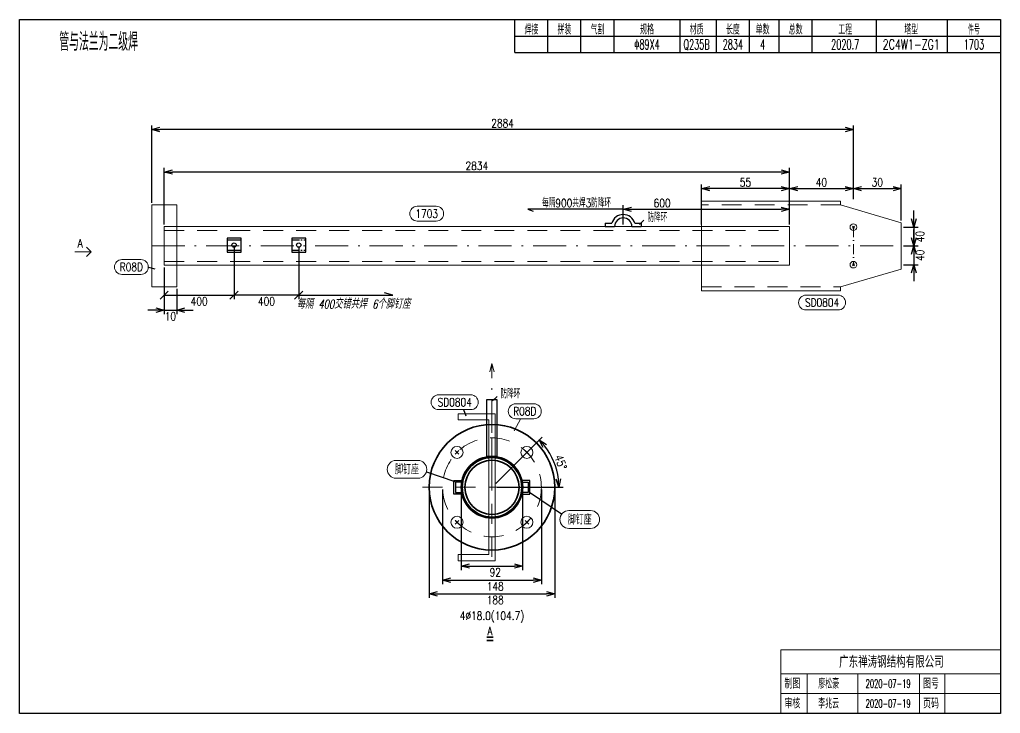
# Model space of a CAD drawing. Extents: x 154981 to 165753, y -86801 to -82885.
# Drawn here: x 157024.1 to 157321.1, y -83946.7 to -83736.7 of the extents above; entities that cross this region are included whole.
import ezdxf
from ezdxf.enums import TextEntityAlignment as Align

# ---------------------------------------------------------------- set-up
doc = ezdxf.new("R2010")
doc.units = 0
doc.header["$MEASUREMENT"] = 0
for name, pattern in [('ACAD_ISO10W100', [18, 12, -3, 0, -3]), ('一点画线', [5.2, 3, -1, 0.2, -1]), ('长一点画线', [16.5, 10, -3, 0.5, -3]), ('长虚线', [10, 6, -4])]:
    doc.linetypes.add(name, pattern=pattern)
doc.layers.get('0').update_dxf_attribs({"linetype": 'CONTINUOUS', "lineweight": 25})
doc.layers.get('Defpoints').update_dxf_attribs({"linetype": 'CONTINUOUS'})
doc.layers.add('12', color=7, linetype='CONTINUOUS')
doc.layers.add('4', color=7, linetype='CONTINUOUS', lineweight=25)
doc.layers.add('5', color=7, linetype='CONTINUOUS', lineweight=25)
doc.styles.add('DimFont', font='simplex.shx', dxfattribs={"width": 0.8, "bigfont": 'gbhzfs.shx'})
doc.styles.add('hz', font='txt.shx', dxfattribs={"width": 0.7, "oblique": 12, "bigfont": 'hztxt.shx'})
doc.styles.get("Standard").update_dxf_attribs({"font": 'simplex.shx', "width": 0.7, "height": 3, "bigfont": 'gbhzfs.shx'})
doc.dimstyles.new('DHDxfDimStyleOblique', dxfattribs={"dimtxt": 2.5, "dimasz": 2.5, "dimexe": 1.25, "dimexo": 0.625, "dimtad": 2, "dimtxsty": 'DimFont', "dimblk": 'OBLIQUE', "dimblk1": 'OBLIQUE', "dimblk2": 'OBLIQUE', "dimcen": 2.5, "dimadec": 0, "dimazin": 0, "dimtfac": 1, "dimtmove": 0, "dimatfit": 3, "dimfxl": 0, "dimarcsym": 0})
doc.dimstyles.new('DHDxfDimStyleOpen30', dxfattribs={"dimtxt": 2.5, "dimasz": 2.5, "dimexe": 1.25, "dimexo": 0.625, "dimtad": 2, "dimtxsty": 'DimFont', "dimblk": 'OPEN30', "dimblk1": 'OPEN30', "dimblk2": 'OPEN30', "dimcen": 2.5, "dimadec": 0, "dimazin": 0, "dimtfac": 1, "dimtmove": 0, "dimatfit": 3, "dimfxl": 0, "dimarcsym": 0})

# ---------------------------------------------------------------- blocks, each defined once
blk = doc.blocks.new('_OPEN30')
at = {"color": 0, "linetype": 'ByBlock', "lineweight": -2}
for p, q in [((-1, 0.27), (0, 0)), ((0, 0), (-1, -0.27)), ((0, 0), (-1, 0))]:
    blk.add_line(p, q, dxfattribs=at)
blk = doc.blocks.new('*D422')
at = {"layer": '5', "color": 3, "linetype": 'Continuous', "lineweight": -2}
for p, q in [((157064.12, -83792.13), (157064.12, -83768.68)), ((157276.6, -83790.98), (157276.6, -83768.68)), ((157274.1, -83769.93), (157066.62, -83769.93))]:
    blk.add_line(p, q, dxfattribs=at)
at = {"layer": 'Defpoints', "color": 0, "linetype": 'Continuous'}
for p in [(157064.12, -83769.93), (157276.6, -83791.61), (157064.12, -83792.76)]:
    blk.add_point(p, dxfattribs=at)
at = {"layer": '5', "color": 3, "linetype": 'Continuous', "lineweight": -2, "xscale": 2.5, "yscale": 2.5, "zscale": 2.5, "rotation": 180}
blk.add_blockref('_OPEN30', (157064.12, -83769.93), dxfattribs=at)
at = {"layer": '5', "color": 3, "linetype": 'Continuous', "lineweight": -2, "xscale": 2.5, "yscale": 2.5, "zscale": 2.5}
blk.add_blockref('_OPEN30', (157276.6, -83769.93), dxfattribs=at)
at = {"layer": '5', "color": 6, "linetype": 'Continuous', "lineweight": 13, "insert": (157170.36, -83768.05), "char_height": 2.5, "attachment_point": 5, "line_spacing_factor": 0.6, "style": 'DimFont'}
blk.add_mtext('2884', dxfattribs=at)
blk = doc.blocks.new('*D423')
at = {"layer": '5', "color": 3, "linetype": 'Continuous', "lineweight": -2}
for p, q in [((157067.9, -83798.67), (157067.9, -83781.56)), ((157254.74, -83782.81), (157070.4, -83782.81)), ((157257.24, -83798.67), (157257.24, -83781.56))]:
    blk.add_line(p, q, dxfattribs=at)
at = {"layer": 'Defpoints', "color": 0, "linetype": 'Continuous'}
for p in [(157067.9, -83782.81), (157067.9, -83799.29), (157257.24, -83799.29)]:
    blk.add_point(p, dxfattribs=at)
at = {"layer": '5', "color": 3, "linetype": 'Continuous', "lineweight": -2, "xscale": 2.5, "yscale": 2.5, "zscale": 2.5, "rotation": 180}
blk.add_blockref('_OPEN30', (157067.9, -83782.81), dxfattribs=at)
at = {"layer": '5', "color": 3, "linetype": 'Continuous', "lineweight": -2, "xscale": 2.5, "yscale": 2.5, "zscale": 2.5}
blk.add_blockref('_OPEN30', (157257.24, -83782.81), dxfattribs=at)
at = {"layer": '5', "color": 6, "linetype": 'Continuous', "lineweight": 13, "insert": (157162.57, -83780.93), "char_height": 2.5, "attachment_point": 5, "line_spacing_factor": 0.6, "style": 'DimFont'}
blk.add_mtext('2834', dxfattribs=at)
blk = doc.blocks.new('*D424')
at = {"layer": '5', "color": 3, "linetype": 'Continuous', "lineweight": -2}
for p, q in [((157294.92, -83796.99), (157294.92, -83794.49)), ((157291.74, -83799.49), (157296.17, -83799.49)), ((157294.92, -83799.49), (157294.92, -83805.17)), ((157291.74, -83805.17), (157296.17, -83805.17)), ((157294.92, -83807.67), (157294.92, -83810.17))]:
    blk.add_line(p, q, dxfattribs=at)
at = {"layer": 'Defpoints', "color": 0, "linetype": 'Continuous'}
for p in [(157291.12, -83799.49), (157291.12, -83805.17), (157294.92, -83805.17)]:
    blk.add_point(p, dxfattribs=at)
at = {"layer": '5', "color": 3, "linetype": 'Continuous', "lineweight": -2, "xscale": 2.5, "yscale": 2.5, "zscale": 2.5}
for p, rotation in [((157294.92, -83799.49), 270), ((157294.92, -83805.17), 90)]:
    blk.add_blockref('_OPEN30', p, dxfattribs=dict(at, rotation=rotation))
at = {"layer": '5', "color": 6, "linetype": 'Continuous', "lineweight": 13, "insert": (157296.79, -83802.33), "char_height": 2.5, "attachment_point": 5, "rotation": 90, "line_spacing_factor": 0.6, "style": 'DimFont'}
blk.add_mtext('40', dxfattribs=at)
blk = doc.blocks.new('*D425')
at = {"layer": '5', "color": 3, "linetype": 'Continuous', "lineweight": -2}
for p, q in [((157294.92, -83802.67), (157294.92, -83800.17)), ((157291.74, -83805.17), (157296.17, -83805.17)), ((157294.92, -83805.17), (157294.92, -83810.85)), ((157291.74, -83810.85), (157296.17, -83810.85)), ((157294.92, -83813.35), (157294.92, -83815.85))]:
    blk.add_line(p, q, dxfattribs=at)
at = {"layer": 'Defpoints', "color": 0, "linetype": 'Continuous'}
for p in [(157291.12, -83805.17), (157291.12, -83810.85), (157294.92, -83810.85)]:
    blk.add_point(p, dxfattribs=at)
at = {"layer": '5', "color": 3, "linetype": 'Continuous', "lineweight": -2, "xscale": 2.5, "yscale": 2.5, "zscale": 2.5}
for p, rotation in [((157294.92, -83805.17), 270), ((157294.92, -83810.85), 90)]:
    blk.add_blockref('_OPEN30', p, dxfattribs=dict(at, rotation=rotation))
at = {"layer": '5', "color": 6, "linetype": 'Continuous', "lineweight": 13, "insert": (157296.79, -83808.01), "char_height": 2.5, "attachment_point": 5, "rotation": 90, "line_spacing_factor": 0.6, "style": 'DimFont'}
blk.add_mtext('40', dxfattribs=at)
blk = doc.blocks.new('*D426')
at = {"layer": '5', "color": 3, "linetype": 'Continuous', "lineweight": -2}
for p, q in [((157276.6, -83790.98), (157276.6, -83786.56)), ((157291.12, -83797.51), (157291.12, -83786.56)), ((157279.1, -83787.81), (157288.62, -83787.81))]:
    blk.add_line(p, q, dxfattribs=at)
at = {"layer": 'Defpoints', "color": 0, "linetype": 'Continuous'}
for p in [(157291.12, -83787.81), (157276.6, -83791.61), (157291.12, -83798.14)]:
    blk.add_point(p, dxfattribs=at)
at = {"layer": '5', "color": 3, "linetype": 'Continuous', "lineweight": -2, "xscale": 2.5, "yscale": 2.5, "zscale": 2.5, "rotation": 180}
blk.add_blockref('_OPEN30', (157276.6, -83787.81), dxfattribs=at)
at = {"layer": '5', "color": 3, "linetype": 'Continuous', "lineweight": -2, "xscale": 2.5, "yscale": 2.5, "zscale": 2.5}
blk.add_blockref('_OPEN30', (157291.12, -83787.81), dxfattribs=at)
at = {"layer": '5', "color": 6, "linetype": 'Continuous', "lineweight": 13, "insert": (157283.86, -83785.93), "char_height": 2.5, "attachment_point": 5, "line_spacing_factor": 0.6, "style": 'DimFont'}
blk.add_mtext('30', dxfattribs=at)
blk = doc.blocks.new('*D427')
at = {"layer": '5', "color": 3, "linetype": 'Continuous', "lineweight": -2}
for p, q in [((157257.24, -83798.67), (157257.24, -83786.56)), ((157276.6, -83790.98), (157276.6, -83786.56)), ((157259.74, -83787.81), (157274.1, -83787.81))]:
    blk.add_line(p, q, dxfattribs=at)
at = {"layer": 'Defpoints', "color": 0, "linetype": 'Continuous'}
for p in [(157276.6, -83787.81), (157276.6, -83791.61), (157257.24, -83799.29)]:
    blk.add_point(p, dxfattribs=at)
at = {"layer": '5', "color": 3, "linetype": 'Continuous', "lineweight": -2, "xscale": 2.5, "yscale": 2.5, "zscale": 2.5, "rotation": 180}
blk.add_blockref('_OPEN30', (157257.24, -83787.81), dxfattribs=at)
at = {"layer": '5', "color": 3, "linetype": 'Continuous', "lineweight": -2, "xscale": 2.5, "yscale": 2.5, "zscale": 2.5}
blk.add_blockref('_OPEN30', (157276.6, -83787.81), dxfattribs=at)
at = {"layer": '5', "color": 6, "linetype": 'Continuous', "lineweight": 13, "insert": (157266.92, -83785.93), "char_height": 2.5, "attachment_point": 5, "line_spacing_factor": 0.6, "style": 'DimFont'}
blk.add_mtext('40', dxfattribs=at)
blk = doc.blocks.new('*D428')
at = {"layer": '5', "color": 3, "linetype": 'Continuous', "lineweight": -2}
for p, q in [((157230.62, -83798.67), (157230.62, -83786.56)), ((157257.24, -83798.67), (157257.24, -83786.56)), ((157254.74, -83787.81), (157233.12, -83787.81))]:
    blk.add_line(p, q, dxfattribs=at)
at = {"layer": 'Defpoints', "color": 0, "linetype": 'Continuous'}
for p in [(157230.62, -83787.81), (157230.62, -83799.29), (157257.24, -83799.29)]:
    blk.add_point(p, dxfattribs=at)
at = {"layer": '5', "color": 3, "linetype": 'Continuous', "lineweight": -2, "xscale": 2.5, "yscale": 2.5, "zscale": 2.5, "rotation": 180}
blk.add_blockref('_OPEN30', (157230.62, -83787.81), dxfattribs=at)
at = {"layer": '5', "color": 3, "linetype": 'Continuous', "lineweight": -2, "xscale": 2.5, "yscale": 2.5, "zscale": 2.5}
blk.add_blockref('_OPEN30', (157257.24, -83787.81), dxfattribs=at)
at = {"layer": '5', "color": 6, "linetype": 'Continuous', "lineweight": 13, "insert": (157243.93, -83785.93), "char_height": 2.5, "attachment_point": 5, "line_spacing_factor": 0.6, "style": 'DimFont'}
blk.add_mtext('55', dxfattribs=at)
blk = doc.blocks.new('*D429')
at = {"layer": '5', "color": 3, "linetype": 'Continuous', "lineweight": -2}
for p, q in [((157067.9, -83811.67), (157067.9, -83825.87)), ((157071.68, -83818.2), (157071.68, -83825.87)), ((157065.4, -83824.62), (157062.9, -83824.62)), ((157067.9, -83824.62), (157071.68, -83824.62)), ((157074.18, -83824.62), (157076.68, -83824.62))]:
    blk.add_line(p, q, dxfattribs=at)
at = {"layer": 'Defpoints', "color": 0, "linetype": 'Continuous'}
for p in [(157067.9, -83811.04), (157071.68, -83817.58), (157071.68, -83824.62)]:
    blk.add_point(p, dxfattribs=at)
at = {"layer": '5', "color": 3, "linetype": 'Continuous', "lineweight": -2, "xscale": 2.5, "yscale": 2.5, "zscale": 2.5}
blk.add_blockref('_OPEN30', (157067.9, -83824.62), dxfattribs=at)
at = {"layer": '5', "color": 3, "linetype": 'Continuous', "lineweight": -2, "xscale": 2.5, "yscale": 2.5, "zscale": 2.5, "rotation": 180}
blk.add_blockref('_OPEN30', (157071.68, -83824.62), dxfattribs=at)
at = {"layer": '5', "color": 6, "linetype": 'Continuous', "lineweight": 13, "insert": (157069.79, -83826.49), "char_height": 2.5, "attachment_point": 5, "line_spacing_factor": 0.6, "style": 'DimFont'}
blk.add_mtext('10', dxfattribs=at)
blk = doc.blocks.new('_OBLIQUE')
at = {"color": 0, "linetype": 'ByBlock', "lineweight": -2}
blk.add_line((-0.5, -0.5), (0.5, 0.5), dxfattribs=at)
blk = doc.blocks.new('*D685')
at = {"color": 0, "linetype": 'Continuous', "lineweight": -2}
for p, q in [((157089.06, -83805.54), (157089.06, -83821.32)), ((157108.63, -83805.54), (157108.63, -83821.32)), ((157108.63, -83820.07), (157089.06, -83820.07))]:
    blk.add_line(p, q, dxfattribs=at)
at = {"layer": 'Defpoints', "color": 0, "linetype": 'Continuous'}
for p in [(157089.06, -83804.92), (157108.63, -83804.92), (157089.06, -83820.07)]:
    blk.add_point(p, dxfattribs=at)
at = {"color": 0, "linetype": 'Continuous', "lineweight": -2, "xscale": 2.5, "yscale": 2.5, "zscale": 2.5, "rotation": 180}
blk.add_blockref('_OBLIQUE', (157089.06, -83820.07), dxfattribs=at)
at = {"color": 0, "linetype": 'Continuous', "lineweight": -2, "xscale": 2.5, "yscale": 2.5, "zscale": 2.5}
blk.add_blockref('_OBLIQUE', (157108.63, -83820.07), dxfattribs=at)
at = {"color": 0, "linetype": 'Continuous', "insert": (157098.85, -83821.94), "char_height": 2.5, "attachment_point": 5, "style": 'DimFont'}
blk.add_mtext('400', dxfattribs=at)
blk = doc.blocks.new('*D684')
at = {"color": 0, "linetype": 'Continuous', "lineweight": -2}
for p, q in [((157089.06, -83805.54), (157089.06, -83821.32)), ((157067.9, -83814.79), (157067.9, -83821.32)), ((157067.9, -83820.07), (157089.06, -83820.07))]:
    blk.add_line(p, q, dxfattribs=at)
at = {"layer": 'Defpoints', "color": 0, "linetype": 'Continuous'}
for p in [(157089.06, -83804.92), (157067.9, -83814.17), (157089.06, -83820.07)]:
    blk.add_point(p, dxfattribs=at)
at = {"color": 0, "linetype": 'Continuous', "lineweight": -2, "xscale": 2.5, "yscale": 2.5, "zscale": 2.5, "rotation": 180}
blk.add_blockref('_OBLIQUE', (157067.9, -83820.07), dxfattribs=at)
at = {"color": 0, "linetype": 'Continuous', "lineweight": -2, "xscale": 2.5, "yscale": 2.5, "zscale": 2.5}
blk.add_blockref('_OBLIQUE', (157089.06, -83820.07), dxfattribs=at)
at = {"color": 0, "linetype": 'Continuous', "insert": (157078.48, -83821.94), "char_height": 2.5, "attachment_point": 5, "style": 'DimFont'}
blk.add_mtext('400', dxfattribs=at)
blk = doc.blocks.new('板孔默认')
at = {"layer": '5', "color": 7, "linetype": 'Continuous', "lineweight": 13}
for p, q in [((-0.3, -0.3), (0.3, 0.3)), ((0.3, -0.3), (-0.3, 0.3))]:
    blk.add_line(p, q, dxfattribs=at)
blk.add_circle((0, 0), 1, dxfattribs=at)
blk = doc.blocks.new('*D689')
at = {"layer": '5', "color": 134, "linetype": 'Continuous', "lineweight": -2}
for p, q in [((157148.14, -83878.86), (157148.14, -83911.72)), ((157186.16, -83878.86), (157186.16, -83911.72)), ((157150.64, -83910.47), (157183.66, -83910.47))]:
    blk.add_line(p, q, dxfattribs=at)
at = {"layer": 'Defpoints', "color": 0, "linetype": 'Continuous'}
for p in [(157148.14, -83878.24), (157186.16, -83878.24), (157186.16, -83910.47)]:
    blk.add_point(p, dxfattribs=at)
at = {"layer": '5', "color": 134, "linetype": 'Continuous', "lineweight": -2, "xscale": 2.5, "yscale": 2.5, "zscale": 2.5, "rotation": 180}
blk.add_blockref('_OPEN30', (157148.14, -83910.47), dxfattribs=at)
at = {"layer": '5', "color": 134, "linetype": 'Continuous', "lineweight": -2, "xscale": 2.5, "yscale": 2.5, "zscale": 2.5}
blk.add_blockref('_OPEN30', (157186.16, -83910.47), dxfattribs=at)
at = {"layer": '5', "color": 134, "linetype": 'Continuous', "lineweight": 18, "insert": (157168.15, -83912.34), "char_height": 2.5, "attachment_point": 5, "line_spacing_factor": 0.6, "style": 'DimFont'}
blk.add_mtext('188', dxfattribs=at)
blk = doc.blocks.new('*D688')
at = {"layer": '5', "color": 134, "linetype": 'Continuous', "lineweight": -2}
for p, q in [((157157.85, -83878.86), (157157.85, -83903.33)), ((157176.45, -83878.86), (157176.45, -83903.33)), ((157160.35, -83902.08), (157173.95, -83902.08))]:
    blk.add_line(p, q, dxfattribs=at)
at = {"layer": 'Defpoints', "color": 0, "linetype": 'Continuous'}
for p in [(157157.85, -83878.24), (157176.45, -83878.24), (157176.45, -83902.08)]:
    blk.add_point(p, dxfattribs=at)
at = {"layer": '5', "color": 134, "linetype": 'Continuous', "lineweight": -2, "xscale": 2.5, "yscale": 2.5, "zscale": 2.5, "rotation": 180}
blk.add_blockref('_OPEN30', (157157.85, -83902.08), dxfattribs=at)
at = {"layer": '5', "color": 134, "linetype": 'Continuous', "lineweight": -2, "xscale": 2.5, "yscale": 2.5, "zscale": 2.5}
blk.add_blockref('_OPEN30', (157176.45, -83902.08), dxfattribs=at)
at = {"layer": '5', "color": 134, "linetype": 'Continuous', "lineweight": 18, "insert": (157168.15, -83903.96), "char_height": 2.5, "attachment_point": 5, "line_spacing_factor": 0.6, "style": 'DimFont'}
blk.add_mtext('92', dxfattribs=at)
blk = doc.blocks.new('*D687')
at = {"layer": '5', "color": 134, "linetype": 'Continuous', "lineweight": -2}
for p, q in [((157152.18, -83878.86), (157152.18, -83907.6)), ((157182.12, -83878.86), (157182.12, -83907.6)), ((157154.68, -83906.35), (157179.62, -83906.35))]:
    blk.add_line(p, q, dxfattribs=at)
at = {"layer": 'Defpoints', "color": 0, "linetype": 'Continuous'}
for p in [(157152.18, -83878.24), (157182.12, -83878.24), (157182.12, -83906.35)]:
    blk.add_point(p, dxfattribs=at)
at = {"layer": '5', "color": 134, "linetype": 'Continuous', "lineweight": -2, "xscale": 2.5, "yscale": 2.5, "zscale": 2.5, "rotation": 180}
blk.add_blockref('_OPEN30', (157152.18, -83906.35), dxfattribs=at)
at = {"layer": '5', "color": 134, "linetype": 'Continuous', "lineweight": -2, "xscale": 2.5, "yscale": 2.5, "zscale": 2.5}
blk.add_blockref('_OPEN30', (157182.12, -83906.35), dxfattribs=at)
at = {"layer": '5', "color": 134, "linetype": 'Continuous', "lineweight": 18, "insert": (157168.15, -83908.22), "char_height": 2.5, "attachment_point": 5, "line_spacing_factor": 0.6, "style": 'DimFont'}
blk.add_mtext('148', dxfattribs=at)
blk = doc.blocks.new('*D686')
at = {"layer": '5', "color": 3, "linetype": 'Continuous', "lineweight": -2}
for p, q in [((157168.3, -83877.09), (157182.38, -83863.01)), ((157168.78, -83878.24), (157188.69, -83878.24))]:
    blk.add_line(p, q, dxfattribs=at)
blk.add_arc((157167.15, -83878.24), 20.28, 7.066, 37.934, dxfattribs=at)
at = {"layer": 'Defpoints', "color": 0, "linetype": 'Continuous'}
for p in [(157184.72, -83868.1), (157167.15, -83878.24), (157167.86, -83877.53), (157168.15, -83878.24)]:
    blk.add_point(p, dxfattribs=at)
at = {"layer": '5', "color": 3, "linetype": 'Continuous', "lineweight": -2, "xscale": 2.5, "yscale": 2.5, "zscale": 2.5}
for p, rotation in [((157181.49, -83863.89), 131.4669829156412), ((157187.44, -83878.24), 273.5330170845313)]:
    blk.add_blockref('_OPEN30', p, dxfattribs=dict(at, rotation=rotation))
at = {"layer": '5', "color": 4, "linetype": 'Continuous', "lineweight": 18, "insert": (157187.98, -83870.66), "char_height": 2.5, "attachment_point": 5, "rotation": 289.9831, "style": 'DimFont'}
blk.add_mtext('45%%d', dxfattribs=at)
blk = doc.blocks.new('*D690')
at = {"layer": '5', "color": 3, "linetype": 'Continuous', "lineweight": -2}
for p, q in [((157206.91, -83798.67), (157206.91, -83792.83)), ((157209.41, -83794.08), (157254.74, -83794.08)), ((157257.24, -83798.67), (157257.24, -83792.83))]:
    blk.add_line(p, q, dxfattribs=at)
at = {"layer": 'Defpoints', "color": 0, "linetype": 'Continuous'}
for p in [(157257.24, -83794.08), (157206.91, -83799.29), (157257.24, -83799.29)]:
    blk.add_point(p, dxfattribs=at)
at = {"layer": '5', "color": 3, "linetype": 'Continuous', "lineweight": -2, "xscale": 2.5, "yscale": 2.5, "zscale": 2.5, "rotation": 180}
blk.add_blockref('_OPEN30', (157206.91, -83794.08), dxfattribs=at)
at = {"layer": '5', "color": 3, "linetype": 'Continuous', "lineweight": -2, "xscale": 2.5, "yscale": 2.5, "zscale": 2.5}
blk.add_blockref('_OPEN30', (157257.24, -83794.08), dxfattribs=at)
at = {"layer": '5', "color": 6, "linetype": 'Continuous', "lineweight": 18, "insert": (157218.66, -83792.21), "char_height": 2.5, "attachment_point": 5, "style": 'DimFont'}
blk.add_mtext('600', dxfattribs=at)
blk = doc.blocks.new('CTDHK')
at = {"color": 0, "linetype": 'Continuous'}
for p, q in [((0, 210), (297, 210)), ((0, 0), (0, 210)), ((297, 210), (297, 0)), ((297, 0), (0, 0))]:
    blk.add_line(p, q, dxfattribs=at)

msp = doc.modelspace()

# ---------------------------------------------------------------- linework, layer by layer
at = {"color": 3, "linetype": 'Continuous'}
for p, q in [((157178.00274, -83794.08326), (157179.67801, -83794.64489)), ((157206.90964, -83794.08326), (157178.00274, -83794.08326)), ((157211.80597, -83798.71785), (157213.19371, -83797.3833)), ((157063.17647, -83811.58831), (157065.01522, -83812.11336)), ((157167.32595, -83852.09677), (157168.7137, -83850.76223)), ((157158.56306, -83854.71095), (157159.25355, -83856.64326)), ((157147.31635, -83873.56286), (157155.95109, -83876.47443)), ((157178.48967, -83879.72778), (157188.22741, -83886.26766))]:
    msp.add_line(p, q, dxfattribs=at)
at = {"color": 0, "linetype": 'Continuous'}
for p, q in [((157086.92524, -83803.35033), (157091.1921, -83803.35033)), ((157086.92524, -83806.48633), (157091.1921, -83806.48633))]:
    msp.add_line(p, q, dxfattribs=at)
at = {"color": 0, "linetype": 'ACAD_ISO10W100', "ltscale": 0.2}
for p, q in [((157106.49362, -83803.35033), (157110.76049, -83803.35033)), ((157106.49362, -83806.48633), (157110.76049, -83806.48633))]:
    msp.add_line(p, q, dxfattribs=at)
at = {"color": 0, "linetype": 'Continuous'}
for points in [[(157091.1921, -83802.79033), (157086.9361, -83802.79033), (157086.9361, -83807.04633), (157091.1921, -83807.04633)], [(157110.76049, -83802.79033), (157106.50449, -83802.79033), (157106.50449, -83807.04633), (157110.76049, -83807.04633)]]:
    msp.add_lwpolyline(points, close=True, dxfattribs=at)
at = {"color": 3, "linetype": 'Continuous'}
msp.add_lwpolyline([(157165.63817, -83851.6505), (157168.60146, -83851.6505), (157168.60146, -83868.93781), (157165.63817, -83868.93781)], close=True, dxfattribs=at)
for points in [[(157157.97667, -83876.69482), (157156.14121, -83876.69482), (157156.14121, -83879.78976), (157157.96601, -83879.78976), (157157.96601, -83880.29482), (157155.65316, -83880.29482), (157155.65316, -83876.17171), (157157.95934, -83876.17171), (157157.97667, -83876.69482)], [(157176.32575, -83876.69482), (157178.16122, -83876.69482), (157178.16122, -83879.78976), (157176.33641, -83879.78976), (157176.33641, -83880.29482), (157178.64926, -83880.29482), (157178.64926, -83876.17171), (157176.34309, -83876.17171), (157176.32575, -83876.69482)]]:
    msp.add_lwpolyline(points, dxfattribs=at)
at = {"color": 0, "linetype": 'Continuous'}
for centre in [(157089.0641, -83804.91833), (157108.63249, -83804.91833)]:
    msp.add_circle(centre, 0.65504, dxfattribs=at)
at = {"layer": '12'}
for p, q in [((157201.43897, -83798.29333), (157201.43897, -83799.29333)), ((157201.43897, -83798.29333), (157203.43186, -83798.29333)), ((157210.38742, -83798.29333), (157212.38031, -83798.29333)), ((157212.38031, -83798.29333), (157212.38031, -83799.29333)), ((157201.43897, -83799.29333), (157204.29095, -83799.29333)), ((157209.52833, -83799.29333), (157212.38031, -83799.29333)), ((157137.12922, -83820.06708), (157134.58146, -83819.3304)), ((157108.63249, -83820.06708), (157137.12922, -83820.06708))]:
    msp.add_line(p, q, dxfattribs=at)
for radius, start, end in [(3.61869, 16.0420559, 163.9579441), (2.61869, 0, 180)]:
    msp.add_arc((157206.90964, -83799.29333), radius, start, end, dxfattribs=at)
at = {"layer": '4', "color": 1, "linetype": 'Continuous', "lineweight": 25}
for p, q in [((157174.11666, -83746.66733), (157174.11666, -83736.66733)), ((157184.11666, -83746.66733), (157184.11666, -83736.66733)), ((157194.11666, -83746.66733), (157194.11666, -83736.66733)), ((157204.11666, -83746.66733), (157204.11666, -83736.66733)), ((157224.11666, -83746.66733), (157224.11666, -83736.66733)), ((157235.11666, -83746.66733), (157235.11666, -83736.66733)), ((157245.11666, -83746.66733), (157245.11666, -83736.66733)), ((157254.11666, -83746.66733), (157254.11666, -83736.66733)), ((157264.11666, -83746.66733), (157264.11666, -83736.66733)), ((157283.61666, -83746.66733), (157283.61666, -83736.66733)), ((157305.11666, -83746.66733), (157305.11666, -83736.66733)), ((157174.11666, -83741.66733), (157321.11666, -83741.66733)), ((157174.11666, -83746.66733), (157321.11666, -83746.66733))]:
    msp.add_line(p, q, dxfattribs=at)
at = {"layer": '4', "color": 1, "linetype": 'Continuous', "lineweight": 18}
for p, q in [((157254.61666, -83946.66733), (157254.61666, -83927.46733)), ((157254.61666, -83927.46733), (157321.11666, -83927.46733)), ((157254.61666, -83934.66733), (157321.11666, -83934.66733)), ((157262.61666, -83946.66733), (157262.61666, -83934.66733)), ((157277.91666, -83946.66733), (157277.91666, -83934.66733)), ((157296.61666, -83946.66733), (157296.61666, -83934.66733)), ((157304.31666, -83946.66733), (157304.31666, -83934.66733)), ((157254.61666, -83940.66733), (157321.11666, -83940.66733))]:
    msp.add_line(p, q, dxfattribs=at)
msp.add_lwpolyline([(157024.11666, -83736.66733), (157024.11666, -83946.66733), (157321.11666, -83946.66733), (157321.11666, -83736.66733)], close=True, dxfattribs=at)
at = {"layer": '5', "color": 7, "linetype": 'Continuous', "lineweight": 13}
for p, q in [((157230.61666, -83791.60633), (157272.72466, -83791.60633)), ((157230.61666, -83792.74233), (157230.61666, -83791.60633)), ((157272.72466, -83791.60633), (157272.72466, -83792.74233)), ((157230.61666, -83792.74233), (157230.61666, -83817.59233)), ((157291.11666, -83798.13833), (157272.72466, -83792.74233)), ((157291.11666, -83812.19633), (157291.11666, -83798.13833)), ((157067.89666, -83799.29333), (157067.89666, -83805.16733)), ((157067.89666, -83799.29333), (157257.23666, -83799.29333)), ((157257.23666, -83799.29333), (157257.23666, -83805.16733)), ((157276.89666, -83799.78733), (157276.29666, -83799.18733)), ((157276.29666, -83799.78733), (157276.89666, -83799.18733)), ((157067.89666, -83811.04133), (157067.89666, -83805.16733)), ((157257.23666, -83811.04133), (157257.23666, -83805.16733)), ((157067.89666, -83811.04133), (157257.23666, -83811.04133)), ((157272.72466, -83817.59233), (157291.11666, -83812.19633)), ((157276.89666, -83811.14733), (157276.29666, -83810.54733)), ((157276.29666, -83811.14733), (157276.89666, -83810.54733)), ((157230.61666, -83817.59233), (157230.61666, -83818.72833)), ((157230.61666, -83818.72833), (157272.72466, -83818.72833)), ((157272.72466, -83818.72833), (157272.72466, -83817.59233)), ((157156.89921, -83855.98621), (157168.08321, -83855.98621)), ((157156.89921, -83857.85021), (157156.89921, -83855.98621)), ((157166.21921, -83857.85021), (157156.89921, -83857.85021)), ((157166.21921, -83898.62521), (157166.21921, -83857.85021)), ((157168.08321, -83855.98621), (157168.08321, -83900.48921)), ((157156.89921, -83898.62521), (157166.21921, -83898.62521)), ((157156.89921, -83900.48921), (157156.89921, -83898.62521)), ((157168.08321, -83900.48921), (157156.89921, -83900.48921))]:
    msp.add_line(p, q, dxfattribs=at)
at = {"layer": '5', "color": 3, "linetype": 'Continuous', "lineweight": 13}
for p, q in [((157144.51991, -83793.16342), (157150.26991, -83793.16342)), ((157144.51991, -83797.66342), (157150.26991, -83797.66342)), ((157055.08285, -83809.28986), (157060.83285, -83809.28986)), ((157055.08285, -83813.78986), (157060.83285, -83813.78986)), ((157262.23654, -83820.05199), (157271.98654, -83820.05199)), ((157262.23654, -83824.55199), (157271.98654, -83824.55199)), ((157150.99437, -83850.22782), (157160.74437, -83850.22782)), ((157150.99437, -83854.72782), (157160.74437, -83854.72782))]:
    msp.add_line(p, q, dxfattribs=at)
at = {"layer": '5', "color": 7, "linetype": '长虚线', "lineweight": 13}
for p, q in [((157272.72466, -83792.74233), (157230.61666, -83792.74233)), ((157067.89666, -83800.46813), (157257.23666, -83800.46813)), ((157067.89666, -83809.86653), (157257.23666, -83809.86653)), ((157230.61666, -83817.59233), (157272.72466, -83817.59233))]:
    msp.add_line(p, q, dxfattribs=at)
at = {"layer": '5', "color": 240, "linetype": '一点画线', "lineweight": 13}
for p, q in [((157276.59666, -83799.48733), (157276.59666, -83799.48733)), ((157276.59666, -83799.48733), (157276.59666, -83810.84733)), ((157276.59666, -83810.84733), (157276.59666, -83810.84733))]:
    msp.add_line(p, q, dxfattribs=at)
at = {"layer": '5', "color": 6, "linetype": 'Continuous', "lineweight": 13}
for p, q in [((157040.81327, -83806.93285), (157045.81327, -83806.93285)), ((157045.81327, -83806.93285), (157044.39905, -83805.51863)), ((157045.81327, -83806.93285), (157044.39905, -83808.34706))]:
    msp.add_line(p, q, dxfattribs=at)
at = {"layer": '5', "color": 240, "linetype": '长一点画线', "lineweight": 13}
msp.add_line((157064.11666, -83805.16733), (157291.11666, -83805.16733), dxfattribs=at)
at = {"layer": '5', "color": 7, "linetype": '长一点画线', "lineweight": 18}
for p, q in [((157167.15121, -83840.76899), (157166.48134, -83843.26899)), ((157167.15121, -83840.76899), (157166.48134, -83843.26899)), ((157167.15121, -83878.23771), (157167.15121, -83840.76899)), ((157167.15121, -83840.76899), (157167.82109, -83843.26899)), ((157167.15121, -83840.76899), (157167.82109, -83843.26899))]:
    msp.add_line(p, q, dxfattribs=at)
at = {"layer": '5', "color": 3, "linetype": 'Continuous', "lineweight": 18}
for p, q in [((157174.35163, -83852.96128), (157179.85163, -83852.96128)), ((157173.83132, -83861.12915), (157175.85427, -83857.41043)), ((157174.35163, -83857.46128), (157179.85163, -83857.46128))]:
    msp.add_line(p, q, dxfattribs=at)
at = {"layer": '5', "color": 240, "linetype": '长虚线', "lineweight": 18}
for p, q in [((157167.15121, -83899.24895), (157167.15121, -83857.22648)), ((157146.13998, -83878.23771), (157188.16245, -83878.23771))]:
    msp.add_line(p, q, dxfattribs=at)
at = {"layer": '5', "color": 1, "linetype": 'Continuous', "lineweight": 18}
for p, q in [((157138.12702, -83870.09761), (157144.72702, -83870.09761)), ((157138.12702, -83875.49761), (157144.72702, -83875.49761)), ((157190.43725, -83885.28814), (157197.03725, -83885.28814)), ((157190.43725, -83890.68814), (157197.03725, -83890.68814))]:
    msp.add_line(p, q, dxfattribs=at)
at = {"layer": '5', "color": 3, "linetype": 'Continuous', "lineweight": 35}
for p, q in [((157165.55135, -83923.57626), (157167.55135, -83923.57626)), ((157165.55135, -83924.57626), (157167.55135, -83924.57626))]:
    msp.add_line(p, q, dxfattribs=at)
at = {"layer": '5', "color": 7, "linetype": 'Continuous', "lineweight": 13}
msp.add_lwpolyline([(157064.11666, -83792.75933), (157064.11666, -83817.57533), (157071.67666, -83817.57533), (157071.67666, -83792.75933)], close=True, dxfattribs=at)
for centre in [(157276.59666, -83799.48733), (157276.59666, -83810.84733)]:
    msp.add_circle(centre, 1, dxfattribs=at)
at = {"layer": '5', "color": 7, "linetype": 'Continuous', "lineweight": 35}
for radius in [19.01124, 9.30337, 9, 9, 8.19101, 8.19101]:
    msp.add_circle((157167.15121, -83878.23771), radius, dxfattribs=at)
at = {"layer": '5', "color": 240, "linetype": '长虚线', "lineweight": 18}
msp.add_circle((157167.15121, -83878.23771), 14.96629, dxfattribs=at)
at = {"layer": '5', "color": 3, "linetype": 'Continuous', "lineweight": 13}
for centre, start, end in [((157144.51991, -83795.41342), 90, 270), ((157150.26991, -83795.41342), 270, 90), ((157055.08285, -83811.53986), 90, 270), ((157060.83285, -83811.53986), 270, 90), ((157262.23654, -83822.30199), 90, 270), ((157271.98654, -83822.30199), 270, 90), ((157150.99437, -83852.47782), 90, 270), ((157160.74437, -83852.47782), 270, 90)]:
    msp.add_arc(centre, 2.25, start, end, dxfattribs=at)
at = {"layer": '5', "color": 3, "linetype": 'Continuous', "lineweight": 18}
for centre, start, end in [((157174.35163, -83855.21128), 90, 270), ((157179.85163, -83855.21128), 270, 90)]:
    msp.add_arc(centre, 2.25, start, end, dxfattribs=at)
at = {"layer": '5', "color": 1, "linetype": 'Continuous', "lineweight": 18}
for centre, start, end in [((157138.12702, -83872.79761), 90, 270), ((157144.72702, -83872.79761), 270, 90), ((157190.43725, -83887.98814), 90, 270), ((157197.03725, -83887.98814), 270, 90)]:
    msp.add_arc(centre, 2.7, start, end, dxfattribs=at)

# ---------------------------------------------------------------- block references
at = {"color": 2, "linetype": 'Continuous'}
msp.add_blockref('CTDHK', (157024.11666, -83946.66733), dxfattribs=at)
at = {"layer": '5', "color": 7, "linetype": 'Continuous', "lineweight": 35, "xscale": 1.820000000006985, "yscale": 1.820000000006985, "zscale": 1.82}
for p in [(157156.56845, -83867.65495), (157177.73398, -83867.65495), (157156.56845, -83888.82048), (157177.73398, -83888.82048)]:
    msp.add_blockref('板孔默认', p, dxfattribs=at)

# ---------------------------------------------------------------- texts
at = {"layer": '12', "color": 140, "style": 'hz', "oblique": 12, "width": 0.7}
msp.add_text('每隔 400交错共焊 6个脚钉座', height=2.625, dxfattribs=at).set_placement((157125.24154, -83822.45145), align=Align.MIDDLE)
at = {"layer": '4', "color": 1, "linetype": 'Continuous', "lineweight": 25}
for s, height, width, p in [('焊接', 3, 0.7, (157179.11666, -83739.66733)), ('拼装', 3, 0.7, (157189.11666, -83739.66733)), ('气割', 3, 0.7, (157199.11666, -83739.66733)), ('规格', 3, 0.7, (157214.11666, -83739.66733)), ('材质', 3, 0.7, (157229.11666, -83739.66733)), ('长度', 3, 0.7, (157240.11666, -83739.66733)), ('单数', 3, 0.7, (157249.11666, -83739.66733)), ('总数', 3, 0.7, (157259.11666, -83739.66733)), ('工程', 3, 0.7, (157274.11666, -83739.66733)), ('塔型', 3, 0.7, (157294.11666, -83739.66733)), ('件号', 3, 0.6, (157313.11666, -83739.66733)), ('管与法兰为二级焊', 5.5125, 0.6, (157048.04087, -83743.37392)), ('Φ89X4', 3, 0.6, (157214.11666, -83744.16733)), ('Q235B', 3, 0.6, (157229.11666, -83744.16733)), ('2834', 3, 0.6, (157240.11666, -83744.16733)), ('4', 3, 0.6, (157249.11666, -83744.16733)), ('2020.7', 3, 0.6, (157274.11666, -83744.16733)), ('2C4W1-ZG1', 3, 0.7, (157294.11666, -83744.16733)), ('1703', 3, 0.6, (157313.11666, -83744.16733))]:
    msp.add_text(s, height=height, dxfattribs=dict(at, width=width)).set_placement(p, align=Align.MIDDLE_CENTER)
at = {"layer": '4', "color": 1, "linetype": 'Continuous', "lineweight": 13}
msp.add_text('广东禅涛钢结构有限公司', height=3.6, dxfattribs=at).set_placement((157288.11666, -83931.06733), align=Align.MIDDLE_CENTER)
for s, height, width, p in [('制图', 3, 0.8, (157258.11666, -83937.66733)), ('廖松豪', 3, 0.7, (157269.11666, -83937.66733)), ('2020-07-19', 2.5, 0.6, (157287.11666, -83937.66733)), ('图号', 3, 0.8, (157300.11666, -83937.66733)), ('审核', 3, 0.8, (157258.11666, -83943.66733)), ('李兆云', 3, 0.7, (157269.11666, -83943.66733)), ('2020-07-19', 2.5, 0.6, (157287.11666, -83943.66733)), ('页码', 3, 0.8, (157300.11666, -83943.66733))]:
    msp.add_text(s, height=height, dxfattribs=dict(at, width=width)).set_placement(p, align=Align.MIDDLE_CENTER)
at = {"layer": '5', "color": 2, "linetype": 'Continuous', "lineweight": 18, "width": 0.8}
for s, p in [('每隔900共焊3防降环', (157192.776, -83791.8852)), ('防降环', (157217.23613, -83796.29985)), ('防降环', (157172.75611, -83849.67877))]:
    msp.add_text(s, height=2.5, dxfattribs=at).set_placement(p, align=Align.MIDDLE)
at = {"layer": '5', "color": 6, "linetype": 'Continuous', "lineweight": 13, "width": 0.8}
for s, p in [('1703', (157147.39491, -83795.41342)), ('A', (157042.44261, -83804.36587)), ('R08D', (157057.95785, -83811.53986)), ('SD0804', (157267.11154, -83822.30199)), ('SD0804', (157155.86937, -83852.47782))]:
    msp.add_text(s, height=2.5, dxfattribs=at).set_placement(p, align=Align.MIDDLE_CENTER)
at = {"layer": '5', "color": 6, "linetype": 'Continuous', "lineweight": 18, "width": 0.8}
msp.add_text('R08D', height=2.5, dxfattribs=at).set_placement((157177.10163, -83855.21128), align=Align.MIDDLE_CENTER)
at = {"layer": '5', "color": 1, "linetype": 'Continuous', "lineweight": 18, "width": 0.8}
for p in [(157141.42702, -83872.79761), (157193.73725, -83887.98814)]:
    msp.add_text('脚钉座', height=3, dxfattribs=at).set_placement(p, align=Align.MIDDLE_CENTER)
at = {"layer": '5', "color": 7, "linetype": 'Continuous', "lineweight": 18, "width": 0.8}
msp.add_text('4%%c18.0(104.7)', height=2.5, dxfattribs=at).set_placement((157167.15121, -83917.12396), align=Align.MIDDLE_CENTER)
at = {"layer": '5', "color": 6, "linetype": 'Continuous', "lineweight": 18, "width": 0.8}
msp.add_text('A', height=2.5, dxfattribs=at).set_placement((157166.55135, -83920.45126), align=Align.TOP_CENTER)

# ---------------------------------------------------------------- dimensions: what is measured, and where the dimension line sits
at = {"color": 0, "linetype": 'Continuous'}
for p1, picture, middle in [((157067.89666, -83814.16733), '*D684', (157078.48038, -83821.94208)), ((157108.63249, -83804.91833), '*D685', (157098.84829, -83821.94208))]:
    dim = msp.add_linear_dim(base=(157089.0641, -83820.06708), p1=p1, p2=(157089.0641, -83804.91833), angle=180, text='400', dimstyle='DHDxfDimStyleOblique', dxfattribs=at)
    dim.commit()
    dim.dimension.update_dxf_attribs({"geometry": picture, "text_midpoint": middle})
at = {"layer": '5', "color": 6, "linetype": 'Continuous', "lineweight": 13}
for base, p1, p2, text, picture, middle in [((157064.11666, -83769.92533), (157276.59666, -83791.60633), (157064.11666, -83792.75933), '2884', '*D422', (157170.35666, -83769.92533)), ((157067.89666, -83782.80633), (157257.23666, -83799.29333), (157067.89666, -83799.29333), '2834', '*D423', (157162.56666, -83782.80633)), ((157230.61666, -83787.80633), (157257.23666, -83799.29333), (157230.61666, -83799.29333), '55', '*D428', (157243.92666, -83787.80633)), ((157276.59666, -83787.80633), (157257.23666, -83799.29333), (157276.59666, -83791.60633), '40', '*D427', (157266.91666, -83787.80633)), ((157291.11666, -83787.80633), (157276.59666, -83791.60633), (157291.11666, -83798.13833), '30', '*D426', (157283.85666, -83787.80633)), ((157071.67666, -83824.61741), (157067.89666, -83811.04133), (157071.67666, -83817.57533), '10', '*D429', (157069.78666, -83824.61741))]:
    dim = msp.add_linear_dim(base=base, p1=p1, p2=p2, text=text, dimstyle='DHDxfDimStyleOpen30', override={"dimtxt": 2.5, "dimclrd": 3, "dimclre": 3, "dimclrt": 6}, dxfattribs=at)
    dim.commit()
    dim.dimension.update_dxf_attribs({"geometry": picture, "text_midpoint": middle, "dimtype": 160})
at = {"layer": '5', "color": 3, "linetype": 'Continuous', "lineweight": 18}
dim = msp.add_linear_dim(base=(157257.23666, -83794.08326), p1=(157206.90964, -83799.29333), p2=(157257.23666, -83799.29333), text='600', dimstyle='DHDxfDimStyleOpen30', override={"dimclrd": 3, "dimclre": 3, "dimclrt": 6}, dxfattribs=at)
dim.commit()
dim.dimension.update_dxf_attribs({"geometry": '*D690', "text_midpoint": (157218.66203, -83794.08326), "dimtype": 160})
at = {"layer": '5', "color": 6, "linetype": 'Continuous', "lineweight": 13}
for base, p1, p2, picture, middle in [((157294.91666, -83805.16733), (157291.11666, -83799.48733), (157291.11666, -83805.16733), '*D424', (157294.91666, -83802.32733)), ((157294.91666, -83810.84733), (157291.11666, -83805.16733), (157291.11666, -83810.84733), '*D425', (157294.91666, -83808.00733))]:
    dim = msp.add_linear_dim(base=base, p1=p1, p2=p2, angle=90, text='40', dimstyle='DHDxfDimStyleOpen30', override={"dimtxt": 2.5, "dimclrd": 3, "dimclre": 3, "dimclrt": 6}, dxfattribs=at)
    dim.commit()
    dim.dimension.update_dxf_attribs({"geometry": picture, "text_midpoint": middle, "dimtype": 160})
at = {"layer": '5', "color": 3, "linetype": 'Continuous', "lineweight": 18}
dim = msp.add_angular_dim_3p(base=(157184.71802, -83868.09551), center=(157167.15121, -83878.23771), p1=(157168.15121, -83878.23771), p2=(157167.85832, -83877.53061), text='45%%d', dimstyle='DHDxfDimStyleOpen30', override={"dimtxt": 2.5, "dimclrd": 3, "dimclre": 3, "dimclrt": 4, "dimtmove": 0}, dxfattribs=at)
dim.commit()
dim.dimension.update_dxf_attribs({"geometry": '*D686', "text_midpoint": (157186.21436, -83871.30566), "dimtype": 165})
at = {"layer": '5', "color": 134, "linetype": 'Continuous', "lineweight": 18}
for base, p1, p2, text, picture, middle in [((157186.16245, -83910.46898), (157148.13998, -83878.23771), (157186.16245, -83878.23771), '188', '*D689', (157168.15121, -83910.46898)), ((157182.1175, -83906.34582), (157152.18492, -83878.23771), (157182.1175, -83878.23771), '148', '*D687', (157168.15121, -83906.34582)), ((157176.45458, -83902.08329), (157157.84784, -83878.23771), (157176.45458, -83878.23771), '92', '*D688', (157168.15121, -83902.08329))]:
    dim = msp.add_linear_dim(base=base, p1=p1, p2=p2, angle=0, text=text, dimstyle='DHDxfDimStyleOpen30', override={"dimtxt": 2.5, "dimclrd": 134, "dimclre": 134, "dimclrt": 134}, dxfattribs=at)
    dim.commit()
    dim.dimension.update_dxf_attribs({"geometry": picture, "text_midpoint": middle, "dimtype": 161})

doc.saveas('drawing.dxf')
